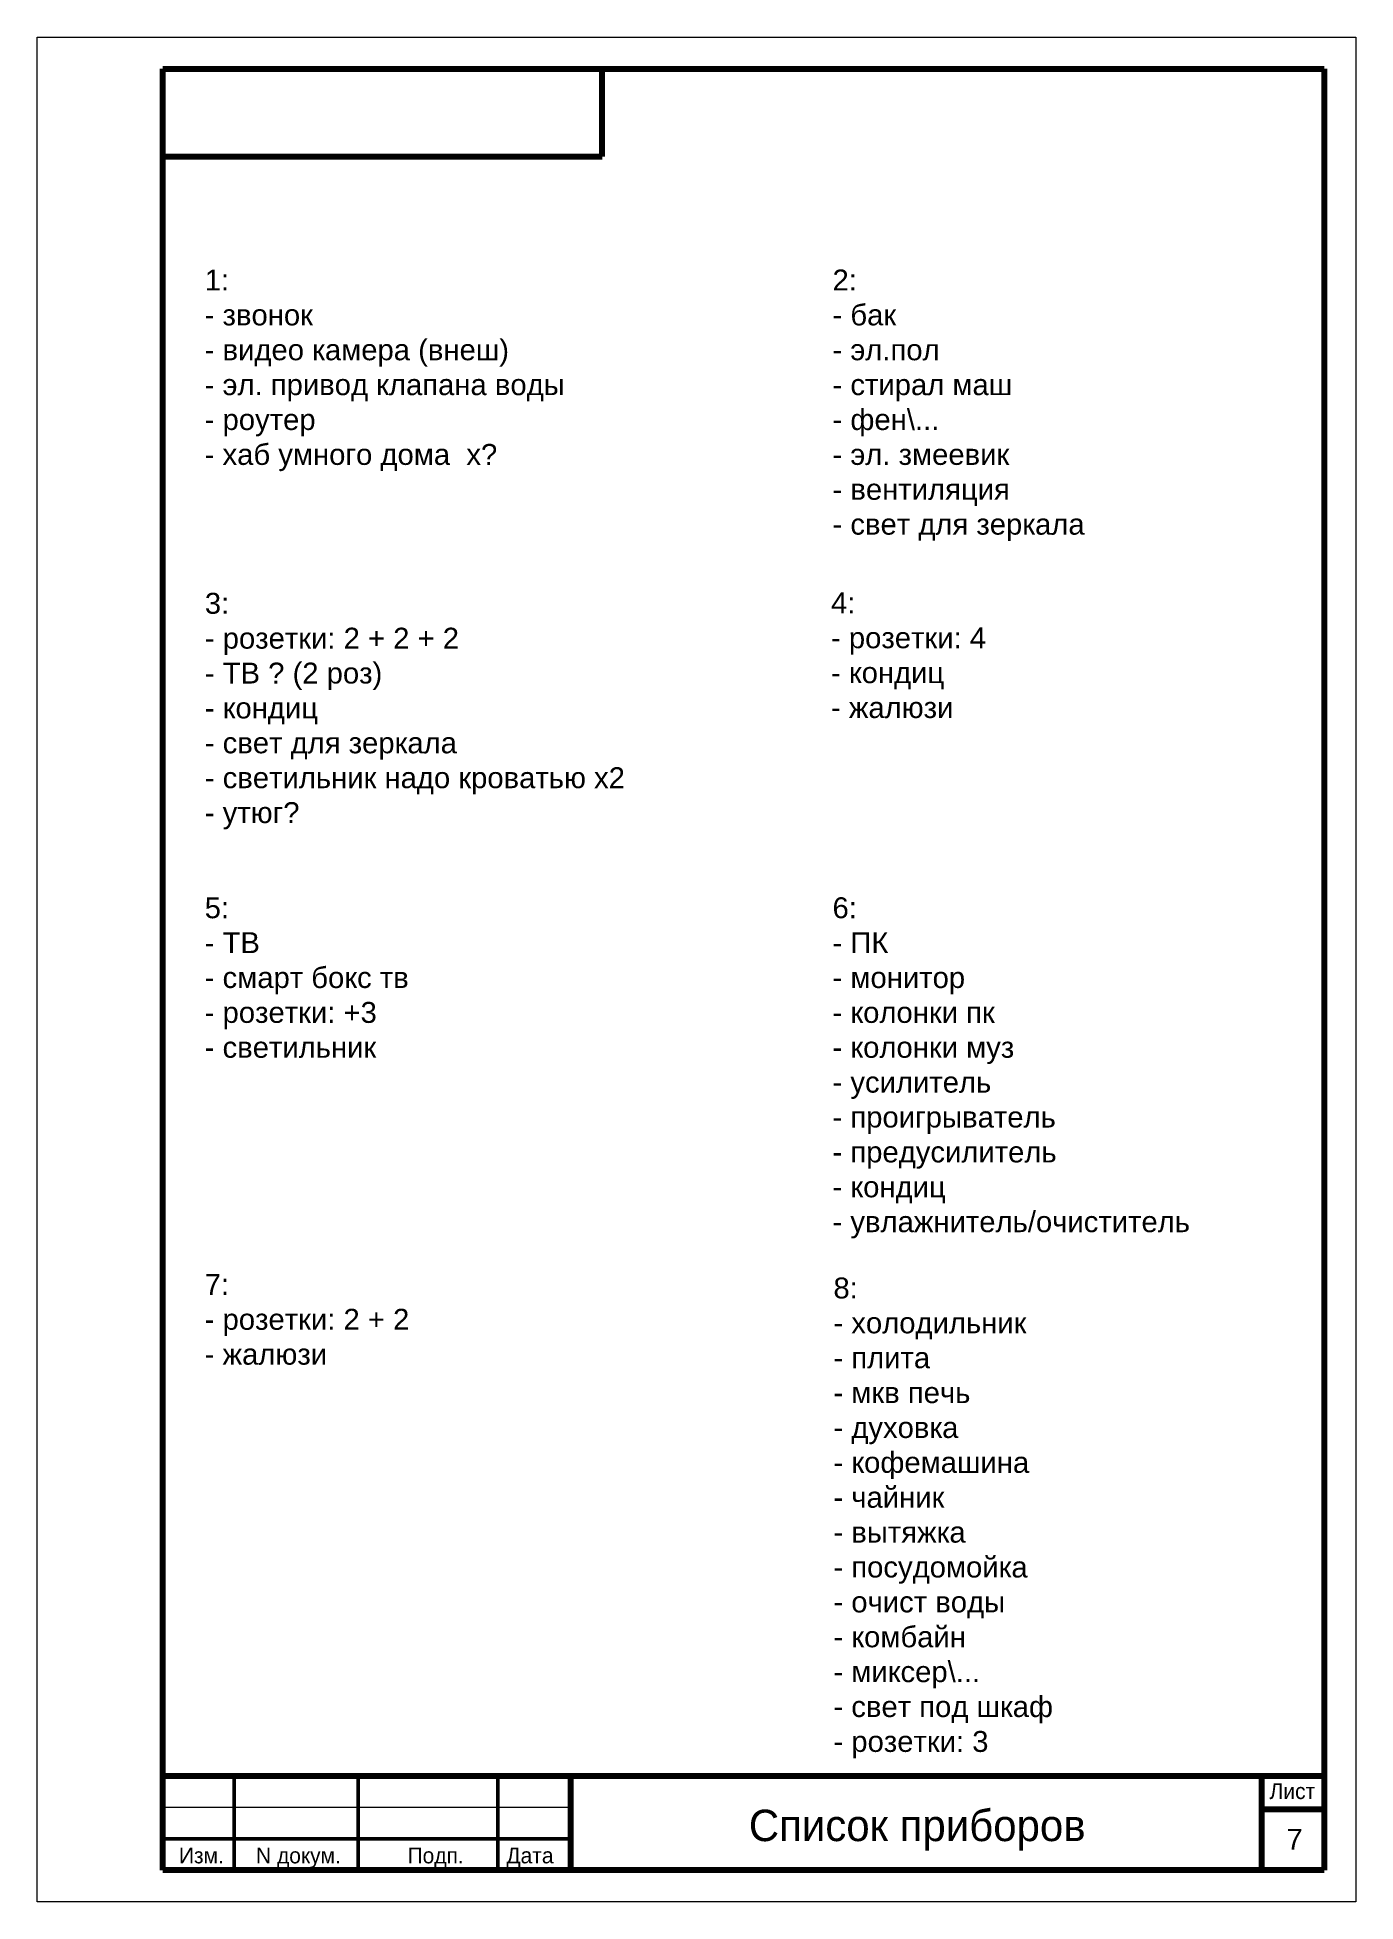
# Model space of a CAD drawing. Header units: millimetres. Extents: x 20 to 650, y 20 to 911.
import ezdxf

# ---------------------------------------------------------------- set-up
doc = ezdxf.new("R2010")
doc.units = ezdxf.units.MM
doc.layers.get('0').update_dxf_attribs({"lineweight": 25, "true_color": 0x000000})
doc.styles.add('textstyle0', font='')
doc.styles.add('textstyle1', font='')
doc.styles.add('textstyle10', font='')
doc.styles.add('textstyle11', font='')
doc.styles.add('textstyle12', font='')
doc.styles.add('textstyle13', font='')
doc.styles.add('textstyle14', font='')
doc.styles.add('textstyle2', font='')
doc.styles.add('textstyle3', font='')
doc.styles.add('textstyle4', font='')
doc.styles.add('textstyle5', font='')
doc.styles.add('textstyle6', font='')
doc.styles.add('textstyle7', font='')
doc.styles.add('textstyle8', font='')
doc.styles.add('textstyle9', font='')
doc.styles.get('textstyle0').set_extended_font_data('Arial')
doc.styles.get('textstyle1').set_extended_font_data('Arial')
doc.styles.get('textstyle10').set_extended_font_data('unicode')
doc.styles.get('textstyle11').set_extended_font_data('Arial')
doc.styles.get('textstyle12').set_extended_font_data('Arial')
doc.styles.get('textstyle13').set_extended_font_data('Arial')
doc.styles.get('textstyle14').set_extended_font_data('Arial')
doc.styles.get('textstyle2').set_extended_font_data('Arial')
doc.styles.get('textstyle3').set_extended_font_data('Arial')
doc.styles.get('textstyle4').set_extended_font_data('Arial')
doc.styles.get('textstyle5').set_extended_font_data('unicode')
doc.styles.get('textstyle6').set_extended_font_data('unicode')
doc.styles.get('textstyle7').set_extended_font_data('unicode')
doc.styles.get('textstyle8').set_extended_font_data('unicode')
doc.styles.get('textstyle9').set_extended_font_data('unicode')

msp = doc.modelspace()

# ---------------------------------------------------------------- linework, layer by layer
at = {"linetype": 'Continuous', "lineweight": 18}
for p, q in [((20, 911), (650, 911)), ((20, 20), (20, 911)), ((650, 911), (650, 20)), ((650, 20), (20, 20))]:
    msp.add_line(p, q, dxfattribs=at)
at = {"linetype": 'Continuous', "lineweight": 158}
for p, q in [((80, 896), (635, 896)), ((80, 35), (80, 896)), ((290, 854), (290, 896)), ((635, 896), (635, 35)), ((80, 854), (290, 854)), ((635, 80), (80, 80)), ((275, 35), (275, 80)), ((605, 80), (605, 35)), ((635, 64), (605, 64)), ((635, 35), (80, 35))]:
    msp.add_line(p, q, dxfattribs=at)
at = {"linetype": 'Continuous', "lineweight": 50}
for p, q in [((114, 35), (114, 80)), ((173.25, 35), (173.25, 80)), ((240, 35), (240, 80)), ((275, 50), (80, 50))]:
    msp.add_line(p, q, dxfattribs=at)
at = {"linetype": 'Continuous', "lineweight": 0}
msp.add_line((275, 65), (80, 65), dxfattribs=at)

# ---------------------------------------------------------------- texts
at = {"char_height": 10, "attachment_point": 1}
for s, insert, style in [('\\c0;1:\\P- звонок\\P- видео камера (внеш)\\P- эл. привод клапана воды\\P- роутер\\P- хаб умного дома  х?', (100, 800), 'textstyle3'), ('\\c0;2:\\P- бак\\P- \\c2236962;эл.пол\\P- стирал маш\\P- фен\\\\...\\P- эл. змеевик\\P- вентиляция\\P- свет для зеркала', (400, 800), 'textstyle4'), ('\\c0;3:\\P- розетки: 2 + 2 + 2\\P- ТВ ? (2 роз)\\P\\c2236962;- кондиц\\P- свет для зеркала\\P- светильник надо кроватью х2\\P- утюг?', (100.06, 645.5), 'textstyle1'), ('\\c0;4:\\P- розетки: 4\\P- кондиц\\P\\c2236962;- жалюзи', (399.28, 645.7), 'textstyle2'), ('\\c0;5:\\P- ТВ\\P- смарт бокс тв\\P\\c2236962;- розетки: +3\\P- светильник', (100, 500), 'textstyle14'), ('\\c0;6:\\P- ПК\\P- монитор\\P- колонки пк\\P- колонки муз\\P- усилитель\\P- проигр\\fsans-serif|b0|i0|c0|p0;\\c8388619;ы\\fArial|b0|i0|c0|p0;\\c0;ватель\\P- предусилитель\\P- кондиц\\P- увлажнитель/очиститель', (400, 500), 'textstyle0'), ('\\c0;7:\\P- розетки: 2 + 2\\P- жалюзи', (100, 320), 'textstyle12'), ('\\c0;8:\\P- холодильник\\P- плита\\P- мкв печь\\P- духовка\\P- кофемашина\\P- чайник\\P- вытяжка\\P- посудомойка\\P- очист воды\\P- комбайн\\P- миксер\\\\...\\P- свет под шкаф\\P- розетки: 3\\P', (400.44, 318.3), 'textstyle13'), ('\\c0;7', (616.9, 54.8), 'textstyle11')]:
    msp.add_mtext(s, dxfattribs=dict(at, insert=insert, style=style))
at = {"linetype": 'Continuous', "lineweight": 18, "attachment_point": 1}
for s, insert, char_height, width, style in [('Лист', (608.83, 76.56), 7.5, 100, 'textstyle6'), ('Список приборов', (360, 63.96), 15, 200, 'textstyle8'), ('Изм.', (87.66, 45.83), 7.5, 100, 'textstyle9'), ('N\\~докум.', (124.51, 45.83), 7.5, 100, 'textstyle10'), ('Подп.', (196.92, 45.83), 7.5, 100, 'textstyle7'), ('Дата', (244.14, 45.83), 7.5, 100, 'textstyle5')]:
    msp.add_mtext(s, dxfattribs=dict(at, insert=insert, char_height=char_height, width=width, style=style))

doc.saveas('drawing.dxf')
